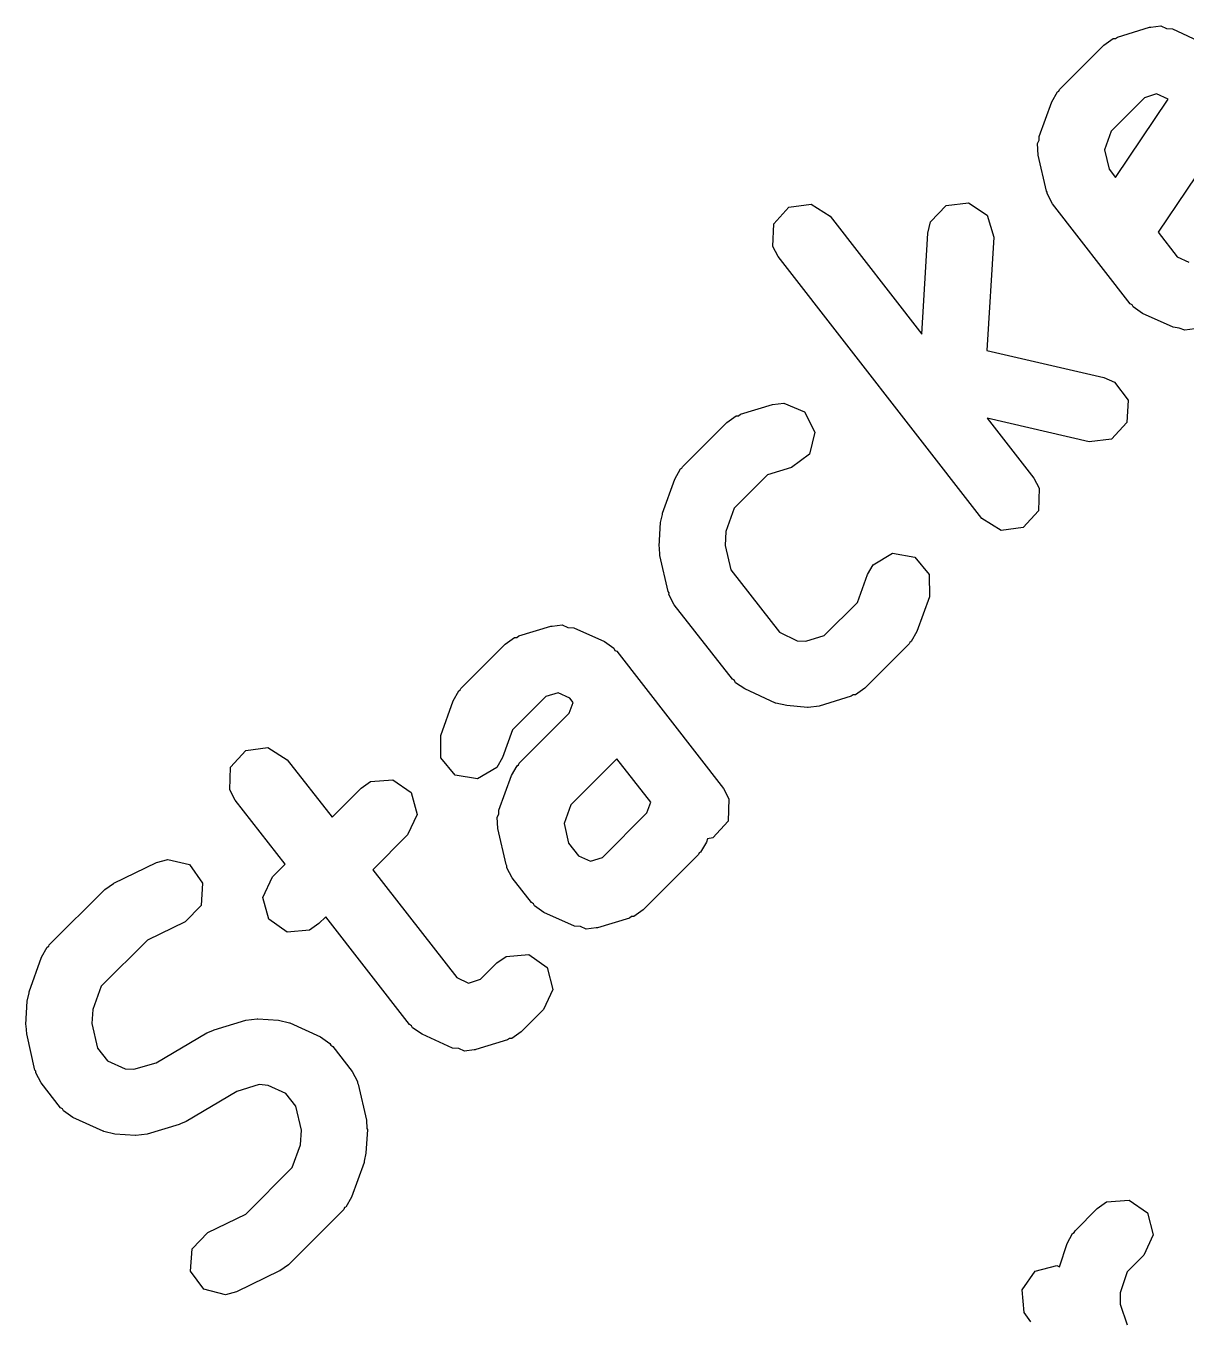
# Model space of a CAD drawing. Extents: x 83.3 to 116.6, y -116.7 to -83.3.
# Drawn here: x 89.267 to 91.911, y -112.709 to -109.76 of the extents above; entities that cross this region are included whole.
import ezdxf

# ---------------------------------------------------------------- set-up
doc = ezdxf.new("R2010")
doc.units = 0
doc.layers.add('BLACK', color=7, linetype='CONTINUOUS')

msp = doc.modelspace()

# ---------------------------------------------------------------- linework, layer by layer
at = {"layer": 'BLACK', "linetype": 'CONTINUOUS'}
for p, q in [((91.7544, -109.786), (91.827, -109.763)), ((91.827, -109.763), (91.8282, -109.763)), ((91.8282, -109.763), (91.8287, -109.763)), ((91.8287, -109.763), (91.8302, -109.763)), ((91.8302, -109.763), (91.8528, -109.76)), ((91.8528, -109.76), (91.8658, -109.766)), ((91.8658, -109.766), (91.8798, -109.767)), ((91.8798, -109.767), (91.9493, -109.799)), ((91.6222, -109.905), (91.7232, -109.804)), ((91.7232, -109.804), (91.7445, -109.789)), ((91.7445, -109.789), (91.75, -109.789)), ((91.75, -109.789), (91.7544, -109.786)), ((91.6046, -109.933), (91.6176, -109.91)), ((91.6176, -109.91), (91.6206, -109.909)), ((91.6206, -109.909), (91.6222, -109.905)), ((91.816, -109.924), (91.7401, -110)), ((91.7497, -110.105), (91.8697, -109.927)), ((91.8436, -109.915), (91.816, -109.924)), ((91.8697, -109.927), (91.8436, -109.915)), ((91.5762, -110.012), (91.6046, -109.933)), ((92.0247, -109.966), (91.8467, -110.23)), ((91.5762, -110.02), (91.5762, -110.012)), ((91.7401, -110), (91.7248, -110.042)), ((91.5723, -110.028), (91.5762, -110.02)), ((91.5737, -110.054), (91.5723, -110.028)), ((91.7248, -110.042), (91.7351, -110.086)), ((91.5926, -110.136), (91.5737, -110.054)), ((91.7351, -110.086), (91.7497, -110.105)), ((91.3638, -110.169), (91.4147, -110.163)), ((91.4147, -110.163), (91.4576, -110.191)), ((91.5945, -110.139), (91.5926, -110.136)), ((91.5943, -110.142), (91.5945, -110.139)), ((91.6065, -110.165), (91.5943, -110.142)), ((90.9712, -110.211), (91.0056, -110.173)), ((91.0056, -110.173), (91.0564, -110.166)), ((91.0564, -110.166), (91.0999, -110.193)), ((91.0999, -110.193), (91.309, -110.462)), ((91.3285, -110.206), (91.3638, -110.169)), ((91.4576, -110.191), (91.4723, -110.241)), ((91.7833, -110.393), (91.6065, -110.165)), ((90.9693, -110.262), (90.9712, -110.211)), ((91.3225, -110.232), (91.3285, -110.206)), ((91.309, -110.462), (91.3225, -110.232)), ((91.4723, -110.241), (91.457, -110.499)), ((91.8467, -110.23), (91.8904, -110.286)), ((90.9815, -110.285), (90.9693, -110.262)), ((91.4455, -110.882), (90.9815, -110.285)), ((91.8904, -110.286), (91.9172, -110.298)), ((91.7877, -110.395), (91.7833, -110.393)), ((91.79, -110.4), (91.7877, -110.395)), ((91.8115, -110.415), (91.79, -110.4)), ((91.8809, -110.446), (91.8115, -110.415)), ((91.895, -110.448), (91.8809, -110.446)), ((91.9079, -110.453), (91.895, -110.448)), ((91.9306, -110.45), (91.9079, -110.453)), ((91.457, -110.499), (91.7236, -110.561)), ((91.7236, -110.561), (91.7476, -110.571)), ((91.7476, -110.571), (91.7785, -110.612)), ((90.8957, -110.644), (90.9683, -110.622)), ((90.9683, -110.622), (90.9942, -110.619)), ((90.9942, -110.619), (91.0414, -110.639)), ((91.7785, -110.612), (91.7758, -110.663)), ((90.7635, -110.764), (90.8645, -110.663)), ((90.8645, -110.663), (90.8859, -110.648)), ((90.8859, -110.648), (90.8913, -110.648)), ((90.8913, -110.648), (90.8957, -110.644)), ((91.0414, -110.639), (91.0646, -110.685)), ((91.6899, -110.707), (91.4578, -110.653)), ((91.4578, -110.653), (91.5639, -110.79)), ((91.7758, -110.663), (91.7408, -110.701)), ((91.0646, -110.685), (91.053, -110.735)), ((91.7408, -110.701), (91.6899, -110.707)), ((91.053, -110.735), (91.012, -110.766)), ((90.746, -110.792), (90.7589, -110.769)), ((90.7589, -110.769), (90.762, -110.767)), ((90.762, -110.767), (90.7635, -110.764)), ((90.9573, -110.782), (90.8814, -110.858)), ((91.012, -110.766), (90.9573, -110.782)), ((90.7176, -110.87), (90.746, -110.792)), ((91.5639, -110.79), (91.5761, -110.813)), ((91.5761, -110.813), (91.5742, -110.864)), ((90.7176, -110.873), (90.7176, -110.87)), ((90.8814, -110.858), (90.8624, -110.911)), ((91.5742, -110.864), (91.5398, -110.902)), ((90.7101, -110.945), (90.7133, -110.891)), ((90.7133, -110.891), (90.7176, -110.873)), ((91.489, -110.909), (91.4455, -110.882)), ((90.8624, -110.911), (90.8605, -110.943)), ((91.5398, -110.902), (91.489, -110.909)), ((90.7109, -110.948), (90.7101, -110.945)), ((90.7119, -110.966), (90.7109, -110.948)), ((90.8605, -110.943), (90.8733, -110.999)), ((90.7309, -111.048), (90.7119, -110.966)), ((91.1848, -111.009), (91.1977, -110.987)), ((91.1977, -110.987), (91.2421, -110.961)), ((91.2421, -110.961), (91.2926, -110.97)), ((91.2926, -110.97), (91.3257, -111.009)), ((90.8733, -110.999), (90.9844, -111.141)), ((91.162, -111.073), (91.1848, -111.009)), ((91.3257, -111.009), (91.3259, -111.06)), ((90.7327, -111.051), (90.7309, -111.048)), ((90.7326, -111.055), (90.7327, -111.051)), ((90.7447, -111.078), (90.7326, -111.055)), ((90.8773, -111.248), (90.7447, -111.078)), ((91.0861, -111.148), (91.162, -111.073)), ((91.3259, -111.06), (91.2975, -111.139)), ((90.3907, -111.149), (90.4633, -111.127)), ((90.4633, -111.127), (90.4645, -111.127)), ((90.4645, -111.127), (90.465, -111.127)), ((90.465, -111.127), (90.4665, -111.127)), ((90.4665, -111.127), (90.4891, -111.124)), ((90.4891, -111.124), (90.5021, -111.13)), ((90.5021, -111.13), (90.5161, -111.131)), ((90.5161, -111.131), (90.5856, -111.162)), ((90.3595, -111.168), (90.3808, -111.153)), ((90.3808, -111.153), (90.3863, -111.153)), ((90.3863, -111.153), (90.3907, -111.149)), ((90.5856, -111.162), (90.6071, -111.177)), ((90.9844, -111.141), (91.0246, -111.16)), ((91.0246, -111.16), (91.0446, -111.161)), ((91.0446, -111.161), (91.0861, -111.148)), ((91.2815, -111.164), (91.28, -111.167)), ((91.2846, -111.162), (91.2815, -111.164)), ((91.2975, -111.139), (91.2846, -111.162)), ((90.2584, -111.269), (90.3595, -111.168)), ((90.6071, -111.177), (90.6093, -111.182)), ((90.6093, -111.182), (90.6138, -111.184)), ((90.6138, -111.184), (90.8568, -111.497)), ((91.28, -111.167), (91.179, -111.268)), ((90.8817, -111.251), (90.8773, -111.248)), ((90.884, -111.256), (90.8817, -111.251)), ((90.2409, -111.297), (90.2539, -111.274)), ((90.2539, -111.274), (90.2569, -111.272)), ((90.2569, -111.272), (90.2584, -111.269)), ((90.4798, -111.279), (90.4523, -111.287)), ((90.5067, -111.291), (90.4798, -111.279)), ((90.9055, -111.27), (90.884, -111.256)), ((90.9749, -111.302), (90.9055, -111.27)), ((91.1521, -111.283), (91.1478, -111.286)), ((91.1576, -111.283), (91.1521, -111.283)), ((91.179, -111.268), (91.1576, -111.283)), ((90.2125, -111.376), (90.2409, -111.297)), ((90.4523, -111.287), (90.3764, -111.363)), ((90.5054, -111.325), (90.5142, -111.301)), ((90.5142, -111.301), (90.5067, -111.291)), ((90.9754, -111.302), (90.9749, -111.302)), ((90.9757, -111.302), (90.9754, -111.302)), ((91.001, -111.308), (90.9757, -111.302)), ((91.0483, -111.312), (91.001, -111.308)), ((91.0488, -111.312), (91.0483, -111.312)), ((91.0493, -111.312), (91.0488, -111.312)), ((91.0751, -111.309), (91.0493, -111.312)), ((91.1478, -111.286), (91.0751, -111.309)), ((90.391, -111.439), (90.5054, -111.325)), ((90.3764, -111.363), (90.3536, -111.426)), ((90.2127, -111.427), (90.2125, -111.376)), ((89.7338, -111.448), (89.7682, -111.41)), ((89.7682, -111.41), (89.819, -111.403)), ((89.819, -111.403), (89.8624, -111.431)), ((89.8624, -111.431), (89.965, -111.562)), ((90.2458, -111.466), (90.2127, -111.427)), ((90.3536, -111.426), (90.3407, -111.449)), ((90.6138, -111.429), (90.509, -111.534)), ((90.691, -111.528), (90.6138, -111.429)), ((89.7319, -111.5), (89.7338, -111.448)), ((90.3407, -111.449), (90.2964, -111.475)), ((90.3735, -111.467), (90.3864, -111.445)), ((90.3864, -111.445), (90.3895, -111.443)), ((90.3895, -111.443), (90.391, -111.439)), ((90.0312, -111.496), (90.0525, -111.481)), ((90.0525, -111.481), (90.1036, -111.477)), ((90.1036, -111.477), (90.1456, -111.506)), ((90.2964, -111.475), (90.2458, -111.466)), ((90.3451, -111.546), (90.3735, -111.467)), ((89.744, -111.523), (89.7319, -111.5)), ((89.965, -111.562), (90.0312, -111.496)), ((90.1456, -111.506), (90.1589, -111.556)), ((90.8568, -111.497), (90.869, -111.52)), ((90.869, -111.52), (90.8671, -111.571)), ((89.8581, -111.669), (89.744, -111.523)), ((90.3451, -111.555), (90.3451, -111.546)), ((90.509, -111.534), (90.4937, -111.576)), ((90.6822, -111.552), (90.691, -111.528)), ((90.1589, -111.556), (90.1372, -111.602)), ((90.3412, -111.562), (90.3451, -111.555)), ((90.3426, -111.588), (90.3412, -111.562)), ((90.4937, -111.576), (90.504, -111.621)), ((90.5811, -111.654), (90.6822, -111.552)), ((90.8671, -111.571), (90.8327, -111.609)), ((90.1372, -111.602), (90.0578, -111.682)), ((90.3615, -111.67), (90.3426, -111.588)), ((90.8327, -111.609), (90.8205, -111.611)), ((90.504, -111.621), (90.5266, -111.65)), ((90.8177, -111.619), (90.8047, -111.642)), ((90.8205, -111.611), (90.8177, -111.619)), ((89.4675, -111.712), (89.5654, -111.665)), ((89.5654, -111.665), (89.5905, -111.658)), ((89.5905, -111.658), (89.6402, -111.67)), ((90.5266, -111.65), (90.5535, -111.662)), ((90.5535, -111.662), (90.5811, -111.654)), ((90.8001, -111.647), (90.6739, -111.773)), ((90.8016, -111.643), (90.8001, -111.647)), ((90.8047, -111.642), (90.8016, -111.643)), ((89.6402, -111.67), (89.6702, -111.712)), ((89.8291, -111.698), (89.8581, -111.669)), ((90.0578, -111.682), (90.2489, -111.927)), ((90.3633, -111.673), (90.3615, -111.67)), ((90.3632, -111.677), (90.3633, -111.673)), ((90.3754, -111.7), (90.3632, -111.677)), ((89.3209, -111.853), (89.4472, -111.727)), ((89.4472, -111.727), (89.4669, -111.713)), ((89.4669, -111.713), (89.4675, -111.712)), ((89.6702, -111.712), (89.6665, -111.763)), ((89.8075, -111.745), (89.8291, -111.698)), ((90.4196, -111.756), (90.3754, -111.7)), ((89.8207, -111.794), (89.8075, -111.745)), ((90.424, -111.759), (90.4196, -111.756)), ((89.6665, -111.763), (89.6307, -111.8)), ((90.4263, -111.764), (90.424, -111.759)), ((90.4478, -111.779), (90.4263, -111.764)), ((90.5172, -111.81), (90.4478, -111.779)), ((90.6739, -111.773), (90.6525, -111.788)), ((89.6307, -111.8), (89.5443, -111.842)), ((89.8628, -111.824), (89.8207, -111.794)), ((89.9352, -111.804), (89.9139, -111.819)), ((89.9509, -111.789), (89.9352, -111.804)), ((90.1418, -112.034), (89.9509, -111.789)), ((90.5312, -111.811), (90.5172, -111.81)), ((90.5442, -111.817), (90.5312, -111.811)), ((90.5669, -111.814), (90.5442, -111.817)), ((90.5683, -111.814), (90.5669, -111.814)), ((90.5688, -111.814), (90.5683, -111.814)), ((90.5701, -111.814), (90.5688, -111.814)), ((90.6427, -111.792), (90.5701, -111.814)), ((90.6471, -111.788), (90.6427, -111.792)), ((90.6525, -111.788), (90.6471, -111.788)), ((89.5443, -111.842), (89.4388, -111.947)), ((89.9139, -111.819), (89.8628, -111.824)), ((89.3034, -111.881), (89.3163, -111.858)), ((89.3163, -111.858), (89.3194, -111.856)), ((89.3194, -111.856), (89.3209, -111.853)), ((89.275, -111.96), (89.3034, -111.881)), ((90.3033, -111.931), (90.3405, -111.894)), ((90.3405, -111.894), (90.3619, -111.879)), ((90.3619, -111.879), (90.413, -111.875)), ((90.413, -111.875), (90.455, -111.904)), ((90.455, -111.904), (90.4683, -111.954)), ((90.2489, -111.927), (90.2757, -111.94)), ((90.2757, -111.94), (90.3033, -111.931)), ((89.2707, -111.981), (89.275, -111.962)), ((89.275, -111.962), (89.275, -111.96)), ((89.4388, -111.947), (89.4198, -112)), ((90.4683, -111.954), (90.4466, -112)), ((89.2675, -112.034), (89.2707, -111.981)), ((89.4198, -112), (89.4179, -112.032)), ((89.7688, -112.024), (89.7946, -112.021)), ((89.7946, -112.021), (89.7951, -112.021)), ((89.7951, -112.021), (89.7956, -112.021)), ((89.7956, -112.021), (89.843, -112.024)), ((90.4466, -112), (90.3961, -112.051)), ((89.2683, -112.037), (89.2675, -112.034)), ((89.2693, -112.055), (89.2683, -112.037)), ((89.4179, -112.032), (89.4307, -112.088)), ((89.6799, -112.053), (89.6934, -112.048)), ((89.6934, -112.048), (89.6962, -112.046)), ((89.6962, -112.046), (89.7688, -112.024)), ((89.843, -112.024), (89.8683, -112.03)), ((89.8683, -112.03), (89.8686, -112.03)), ((89.8686, -112.03), (89.869, -112.03)), ((89.869, -112.03), (89.9385, -112.062)), ((90.1462, -112.037), (90.1418, -112.034)), ((90.1485, -112.042), (90.1462, -112.037)), ((90.17, -112.056), (90.1485, -112.042)), ((90.3961, -112.051), (90.3747, -112.066)), ((89.2882, -112.138), (89.2693, -112.055)), ((89.5645, -112.121), (89.6799, -112.053)), ((89.9385, -112.062), (89.9599, -112.077)), ((89.9599, -112.077), (89.9622, -112.081)), ((90.2394, -112.088), (90.17, -112.056)), ((90.3649, -112.069), (90.2923, -112.091)), ((90.3693, -112.066), (90.3649, -112.069)), ((90.3747, -112.066), (90.3693, -112.066)), ((89.4307, -112.088), (89.4534, -112.117)), ((89.9622, -112.081), (89.9666, -112.084)), ((89.9666, -112.084), (90.0108, -112.141)), ((90.2535, -112.089), (90.2394, -112.088)), ((90.2664, -112.095), (90.2535, -112.089)), ((90.2891, -112.092), (90.2664, -112.095)), ((90.2906, -112.092), (90.2891, -112.092)), ((90.291, -112.092), (90.2906, -112.092)), ((90.2923, -112.091), (90.291, -112.092)), ((89.2901, -112.14), (89.2882, -112.138)), ((89.4534, -112.117), (89.4936, -112.135)), ((89.4936, -112.135), (89.5136, -112.136)), ((89.5136, -112.136), (89.5645, -112.121)), ((89.2899, -112.144), (89.2901, -112.14)), ((89.3021, -112.167), (89.2899, -112.144)), ((89.3463, -112.224), (89.3021, -112.167)), ((90.0108, -112.141), (90.023, -112.164)), ((90.023, -112.164), (90.0229, -112.167)), ((90.0229, -112.167), (90.0247, -112.17)), ((89.7484, -112.187), (89.633, -112.255)), ((89.7993, -112.171), (89.7484, -112.187)), ((89.8194, -112.173), (89.7993, -112.171)), ((89.8596, -112.191), (89.8194, -112.173)), ((89.8823, -112.22), (89.8596, -112.191)), ((90.0247, -112.17), (90.0436, -112.252)), ((89.3507, -112.226), (89.3463, -112.224)), ((89.353, -112.231), (89.3507, -112.226)), ((89.8951, -112.275), (89.8823, -112.22)), ((89.3745, -112.246), (89.353, -112.231)), ((89.4439, -112.277), (89.3745, -112.246)), ((89.633, -112.255), (89.6195, -112.26)), ((90.0436, -112.252), (90.0446, -112.271)), ((89.4444, -112.277), (89.4439, -112.277)), ((89.4447, -112.278), (89.4444, -112.277)), ((89.47, -112.284), (89.4447, -112.278)), ((89.5173, -112.287), (89.47, -112.284)), ((89.5178, -112.287), (89.5173, -112.287)), ((89.5183, -112.287), (89.5178, -112.287)), ((89.5441, -112.284), (89.5183, -112.287)), ((89.6167, -112.262), (89.5441, -112.284)), ((89.6195, -112.26), (89.6167, -112.262)), ((89.8932, -112.308), (89.8951, -112.275)), ((90.0454, -112.273), (90.0423, -112.327)), ((90.0446, -112.271), (90.0454, -112.273)), ((89.8741, -112.36), (89.8932, -112.308)), ((90.0423, -112.327), (90.038, -112.345)), ((90.038, -112.345), (90.038, -112.348)), ((89.7686, -112.466), (89.8741, -112.36)), ((90.038, -112.348), (90.0096, -112.427)), ((90.0096, -112.427), (89.9966, -112.45)), ((91.7295, -112.438), (91.7806, -112.434)), ((91.7806, -112.434), (91.8226, -112.463)), ((89.992, -112.455), (89.8658, -112.581)), ((89.9935, -112.451), (89.992, -112.455)), ((89.9966, -112.45), (89.9935, -112.451)), ((91.6576, -112.504), (91.7081, -112.453)), ((91.7081, -112.453), (91.7295, -112.438)), ((91.8226, -112.463), (91.8359, -112.513)), ((89.6822, -112.508), (89.7686, -112.466)), ((89.6464, -112.545), (89.6822, -112.508)), ((91.6395, -112.533), (91.6519, -112.51)), ((91.6519, -112.51), (91.6557, -112.508)), ((91.6557, -112.508), (91.6576, -112.504)), ((91.8359, -112.513), (91.8142, -112.559)), ((89.6427, -112.596), (89.6464, -112.545)), ((91.6219, -112.586), (91.6395, -112.533)), ((89.8658, -112.581), (89.8461, -112.595)), ((91.8142, -112.559), (91.7762, -112.597)), ((89.6727, -112.637), (89.6427, -112.596)), ((89.8454, -112.595), (89.7475, -112.643)), ((89.8461, -112.595), (89.8454, -112.595)), ((91.5372, -112.638), (91.5666, -112.596)), ((91.5666, -112.596), (91.6162, -112.583)), ((91.6162, -112.583), (91.6219, -112.586)), ((91.7762, -112.597), (91.7604, -112.645)), ((89.7225, -112.65), (89.6727, -112.637)), ((91.5417, -112.69), (91.5372, -112.638)), ((89.7475, -112.643), (89.7225, -112.65)), ((91.7604, -112.645), (91.7604, -112.671)), ((91.5566, -112.711), (91.5417, -112.69)), ((91.7604, -112.671), (91.7762, -112.718))]:
    msp.add_line(p, q, dxfattribs=at)

doc.saveas('drawing.dxf')
